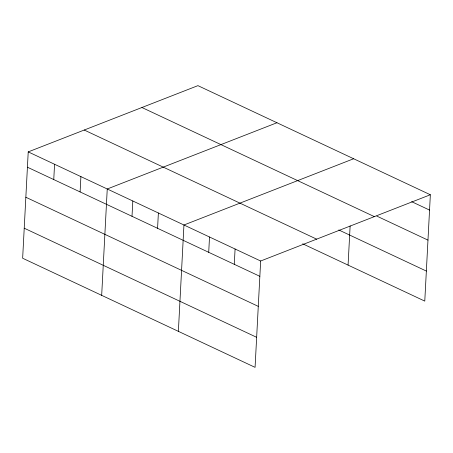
<?xml version="1.0" encoding="UTF-8"?>
<svg xmlns="http://www.w3.org/2000/svg" width="453" height="453" viewBox="0 0 453 453"><rect width="100%" height="100%" fill="white"/><g stroke="black" fill="none" stroke-linecap="round" stroke-linejoin="round"><path stroke-width="0.68" d="M430.35 194.762L197.927 85.645L28.222 151.891L22.65 258.238L255.073 367.355L260.651 261.007L430.35 194.762L424.778 301.109L302.695 243.799M53.76 179.569L54.564 164.258M80.102 191.936L80.906 176.625M101.676 295.339L107.248 188.992L276.947 122.746M132.01 216.308L132.814 200.99M157.576 228.306L158.38 212.995M178.374 331.347L183.946 224.999L353.651 158.754M208.714 252.315L209.513 236.998M234.28 264.314L235.084 249.003M348.074 265.101L350.129 225.917M411.652 201.676L429.546 210.079M376.839 216.115L427.972 240.118M141.925 107.508L374.348 216.625M338.787 229.96L426.352 271.07M84.224 130.028L316.653 239.144M28.222 151.891L260.651 261.007M27.423 167.202L259.846 276.319M25.844 197.248L258.272 306.358M24.224 228.199L256.647 337.309"/></g></svg>
